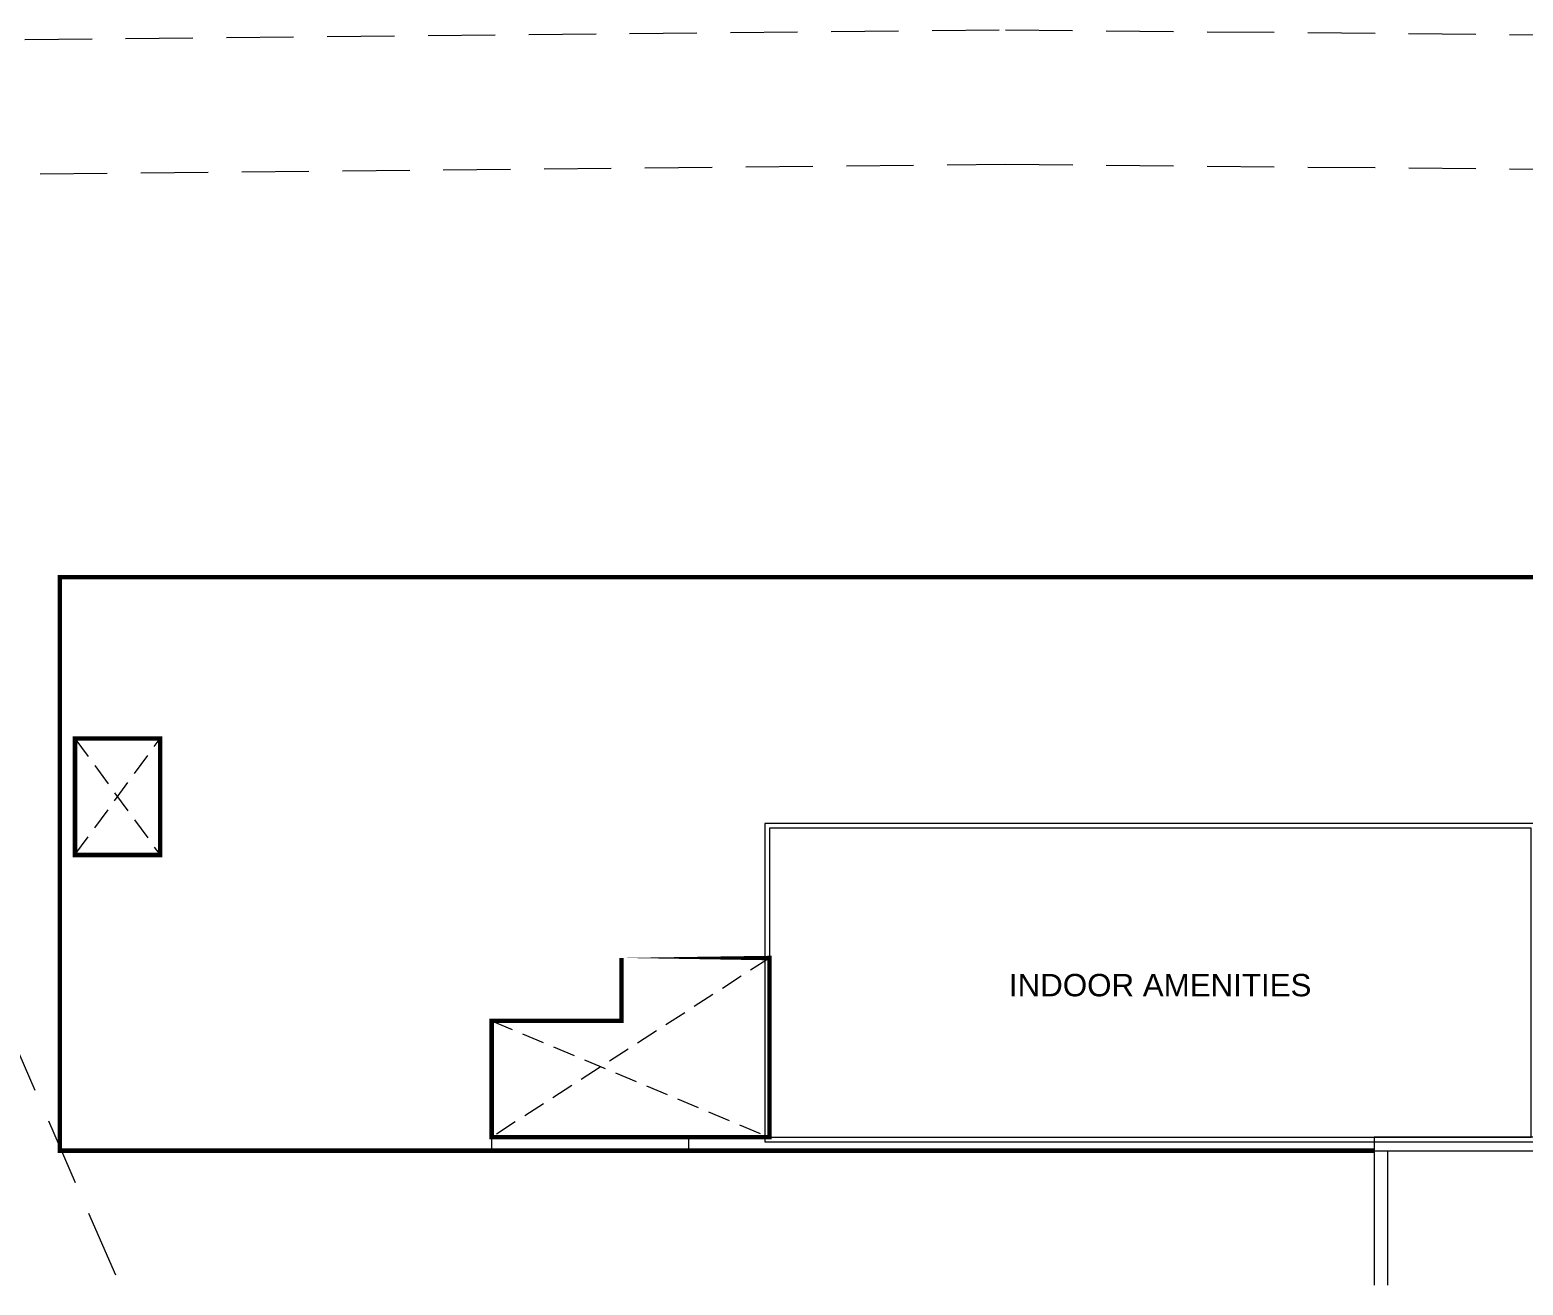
# Model space of a CAD drawing. Header units: inches. Extents: x 27644242 to 29761523, y -859349 to 216979.
# Drawn here: x 29145954 to 29162620, y -239043 to -225037 of the extents above; entities that cross this region are included whole.
import ezdxf

# ---------------------------------------------------------------- set-up
doc = ezdxf.new("R2010")
doc.units = ezdxf.units.IN
doc.header["$MEASUREMENT"] = 0
for name, pattern in [('01-Xref Col Podium Lvl-1$0$HIDDEN', [0.375, 0.25, -0.125]), ('DASHED2', [0.375, 0.25, -0.125]), ('HIDDEN', [0.375, 0.25, -0.125])]:
    doc.linetypes.add(name, pattern=pattern)
for name, color, linetype, lineweight in [('AHC-A-DUCT', 14, 'HIDDEN', 5), ('ELEVATION', 40, 'Continuous', 13), ('RVA Site Boundary', 17, 'Continuous', 15), ('WALL', 7, 'Continuous', 20)]:
    doc.layers.add(name, color=color, linetype=linetype, lineweight=lineweight)
doc.layers.add('text', color=7, linetype='Continuous')
doc.styles.add('AMITS', font='arial.ttf')

msp = doc.modelspace()

# ---------------------------------------------------------------- linework, layer by layer
at = {"layer": 'AHC-A-DUCT', "linetype": 'DASHED2', "ltscale": 1000}
for p, q in [((29146457.81057343, -232943.2065638137), (29147407.80994054, -234242.7466949847)), ((29146457.81057343, -234242.7466949847), (29147407.80994054, -232943.2065638137)), ((29154207.81011103, -235392.7457768829), (29151107.80995258, -237392.7360741165)), ((29151107.8099647, -236092.7457967458), (29154207.81011103, -237392.7466978813))]:
    msp.add_line(p, q, dxfattribs=at)
at = {"layer": 'ELEVATION', "ltscale": 500, "const_width": 50}
for points in [[(29160956.24424107, -237542.7198345094), (29146288.37938103, -237542.7198345094), (29146288.37938103, -231142.7466616106), (29216557.71538275, -231142.6023844506), (29216557.7216526, -232317.8909403713), (29219832.72690463, -232317.8909403713), (29219832.7268967, -231142.8909468545), (29232032.71359762, -231142.8894959143), (29232032.76388859, -237542.8910568112), (29223204.97245162, -237542.9422537059)], [(29151107.80995258, -237392.7467230828), (29151107.8099647, -236092.7457967458), (29152557.80994558, -236092.7457967458), (29152557.8099456, -235392.7457768369), (29154207.81011103, -235392.7457768829), (29154207.81011103, -237392.7466978813), (29151107.80995258, -237392.7467230828)]]:
    msp.add_lwpolyline(points, dxfattribs=at)
msp.add_lwpolyline([(29147407.80994054, -234242.7466949847), (29146457.81057343, -234242.7466949847), (29146457.81057343, -232943.2065638137), (29147407.80994054, -232943.2065638137)], close=True, dxfattribs=at)
at = {"layer": 'RVA Site Boundary', "color": 252, "linetype": '01-Xref Col Podium Lvl-1$0$HIDDEN', "ltscale": 3000}
for points in [[(29191488.71325487, -246902.8381017789), (29184187.28717803, -247319.724212155), (29175874.18578552, -248076.4321256106), (29175278.49641132, -248202.8510593703), (29174574.62662392, -248369.709545419), (29155560.63143467, -253372.0404097565), (29153883.29388675, -253848.2795923454), (29153712.24541685, -253896.4621742787), (29152692.36315971, -254133.7390689192), (29152238.00920555, -254238.2915926595), (29151948.5055548, -254319.6578618215), (29148234.3290047, -245717.5556858426), (29140775.90296799, -228604.2121521975), (29139276.05483869, -225213.8614770339), (29140273.4691579, -225200.7690150978), (29156841.59449146, -225036.5213662945), (29163396.40914549, -225095.5576622094), (29170882.60743449, -225073.4799837494), (29185196.49914896, -225078.7753862919), (29209447.7198845, -225097.7445393375)], [(29191377.86960053, -245406.7238690209), (29184076.51451091, -245823.6059262734), (29175649.71281322, -246590.6635174993), (29174949.75143778, -246739.2113590248), (29174210.75082406, -246914.3979145508), (29155164.92501292, -251925.1029948651), (29153475.09267019, -252404.889770411), (29153338.74502219, -252443.2974903118), (29152823.9068427, -252563.0752427101), (29149610.4306436, -245120.6044199289), (29142149.33482836, -228001.1350848313), (29141568.42284037, -226688.0052337385), (29156842.27464912, -226536.588329457), (29163391.86616969, -226595.5775829352), (29170884.54180675, -226573.4808020139), (29185195.63505236, -226578.7751692712), (29209444.00043931, -226597.7420888806)]]:
    msp.add_lwpolyline(points, dxfattribs=at)
at = {"layer": 'WALL', "ltscale": 500}
for p, q in [((29160956.24424107, -237542.7198345094), (29160956.24424107, -239042.7092058006)), ((29161106.24424107, -237542.7199314819), (29161106.24424107, -239042.7092058006))]:
    msp.add_line(p, q, dxfattribs=at)
at = {"layer": 'WALL', "color": 4, "ltscale": 500}
for points in [[(29154157.81011103, -237442.7466978813), (29162757.81057427, -237442.7466978813), (29162757.81057427, -233892.7466585571), (29154157.81011103, -233892.7466585571)], [(29154207.81011103, -237392.7466978813), (29162707.81057427, -237392.7466978813), (29162707.81057427, -233942.7466585571), (29154207.81011103, -233942.7466585571)]]:
    msp.add_lwpolyline(points, close=True, dxfattribs=at)
at = {"layer": 'WALL', "ltscale": 500}
for points in [[(29151107.80995188, -237542.7361485859), (29153307.80995477, -237542.7466553422), (29153307.80995477, -237392.7465808728), (29151107.80995188, -237392.7360741165)], [(29160956.24424107, -237542.7466569513), (29166307.74626887, -237542.7199059576), (29166307.74626887, -237392.7199027353), (29160956.24424107, -237392.7466537289)]]:
    msp.add_lwpolyline(points, close=True, dxfattribs=at)

# ---------------------------------------------------------------- texts
at = {"layer": 'text', "ltscale": 100, "insert": (29156898.82548611, -235570.1161915459), "char_height": 250, "width": 3339.927271589637, "attachment_point": 1, "style": 'AMITS'}
msp.add_mtext('\\pxqc;INDOOR AMENITIES', dxfattribs=at)

doc.saveas('drawing.dxf')
